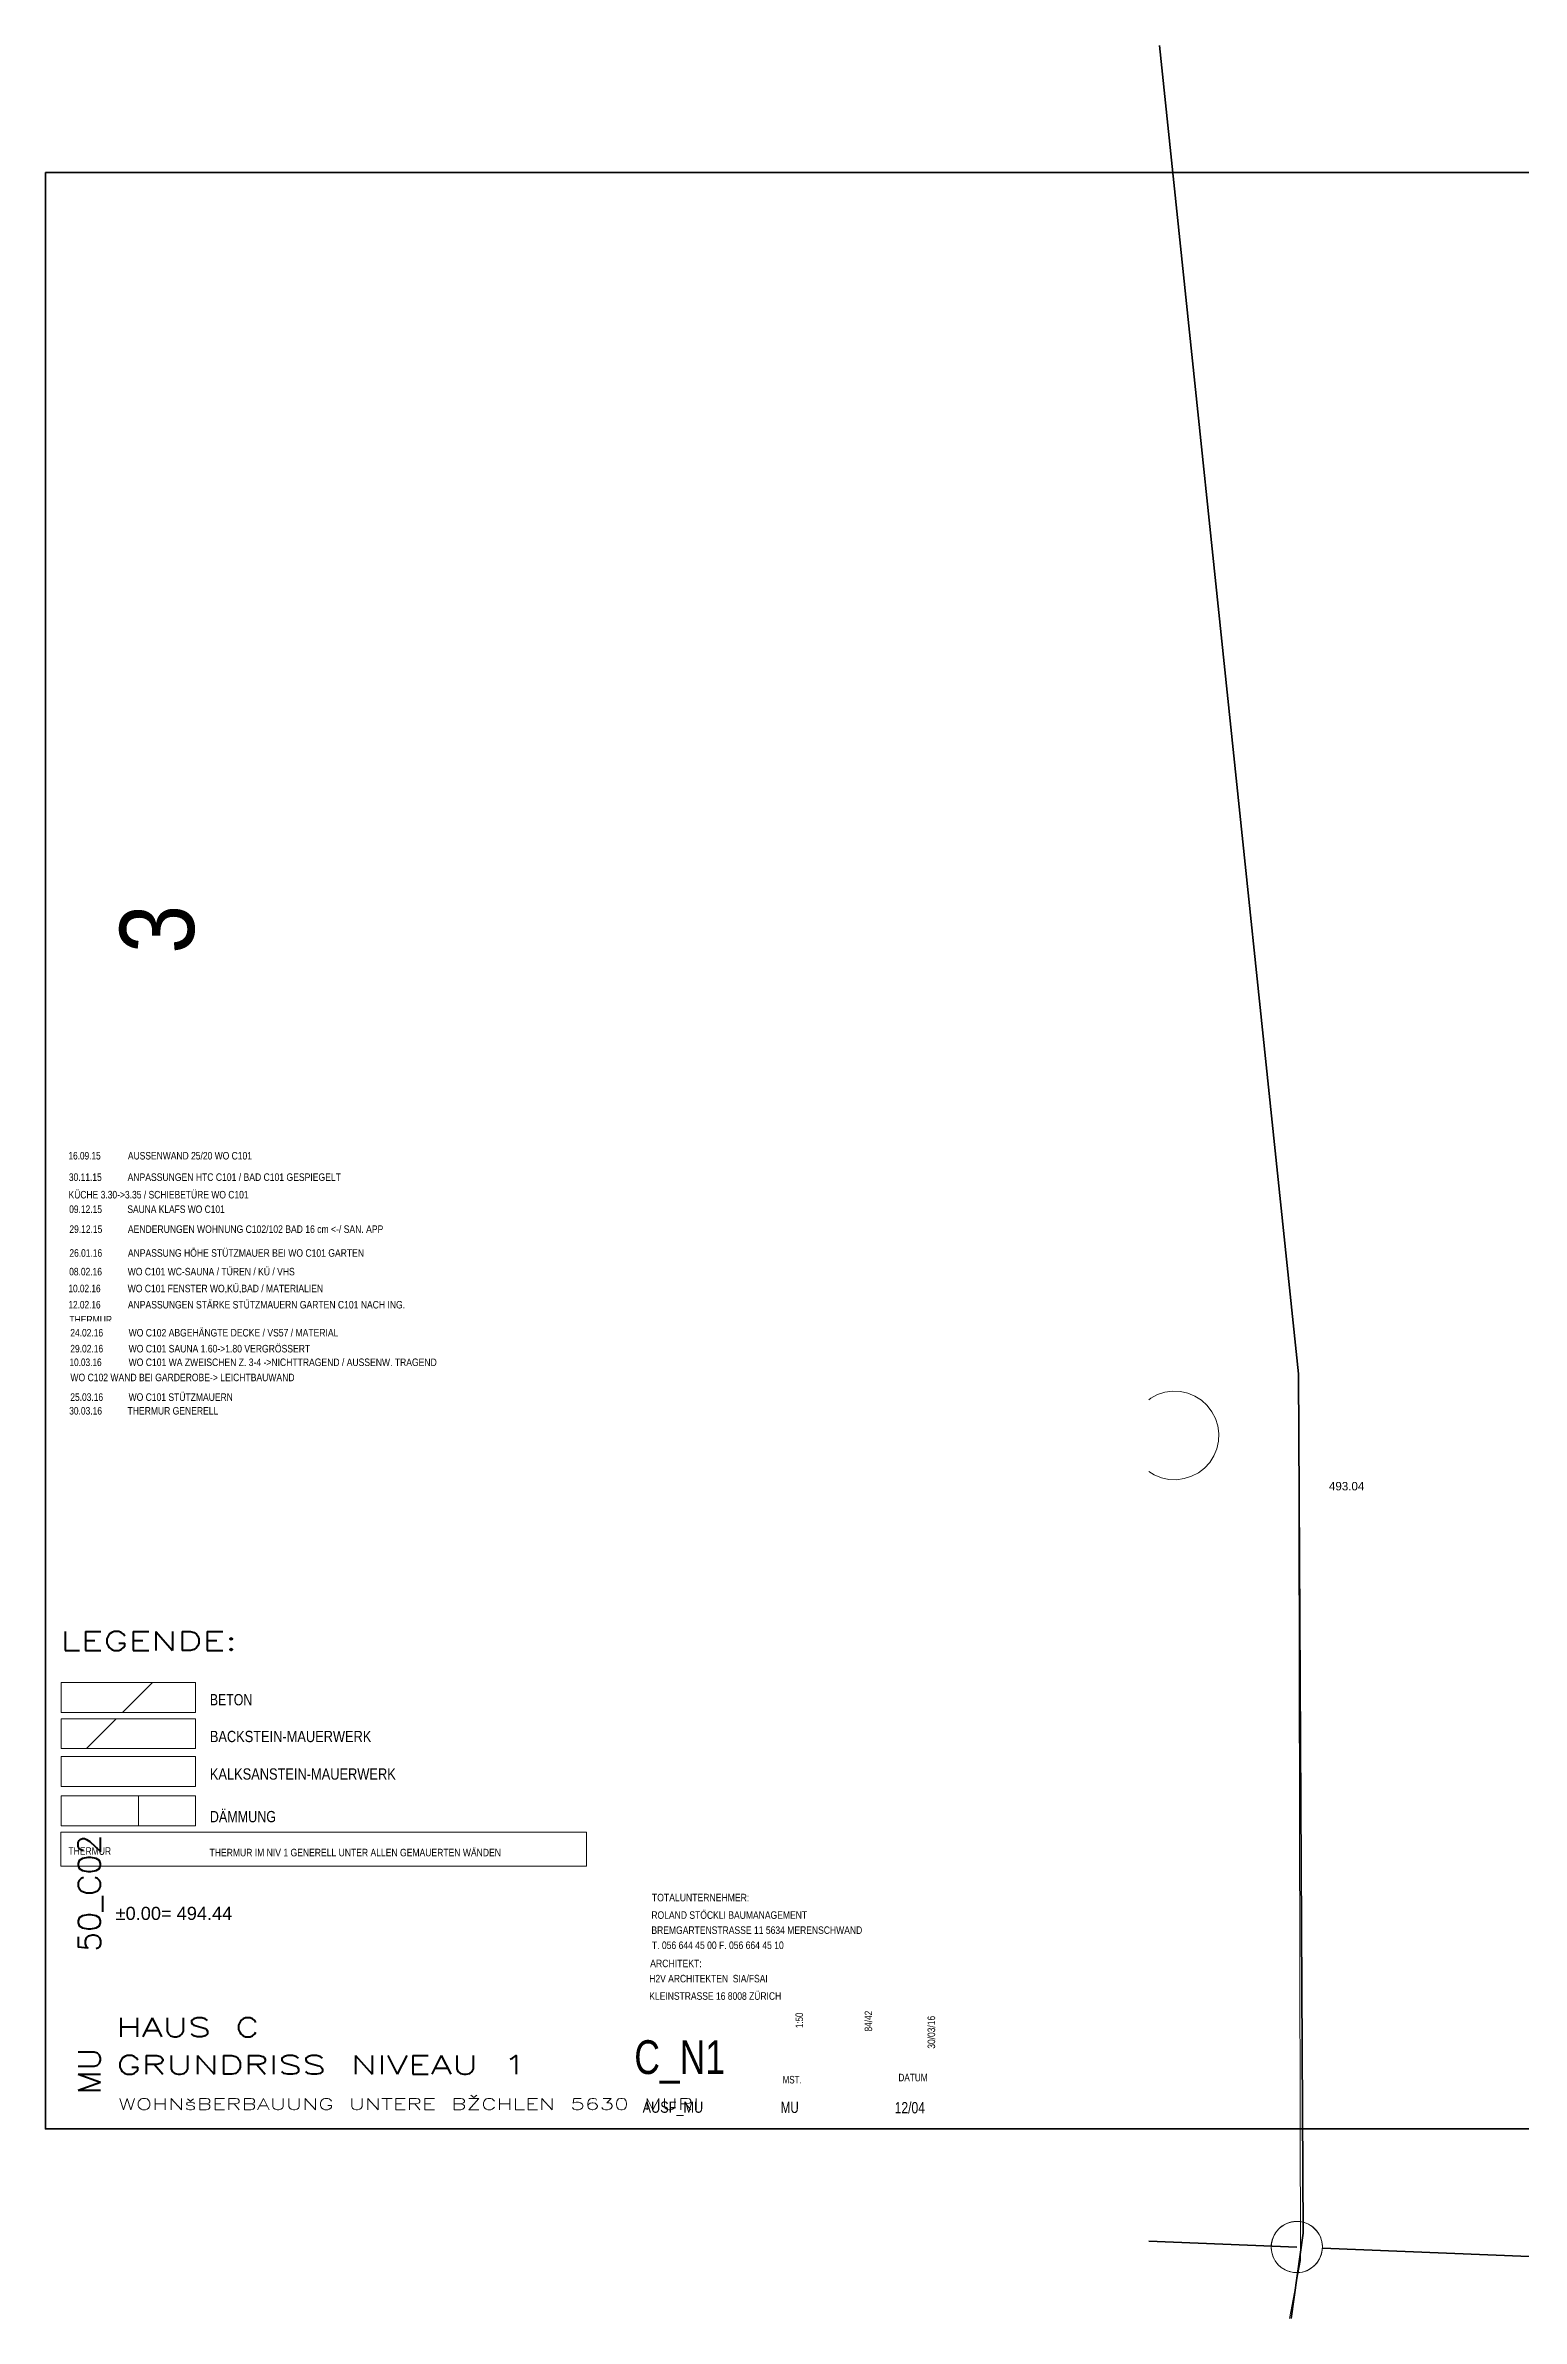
# Model space of a CAD drawing. Header units: millimetres. Extents: x -31387 to 11009, y -10752 to 13648.
# Drawn here: x -31387 to -15540, y -10752 to 13648 of the extents above; entities that cross this region are included whole.
import ezdxf
from ezdxf.enums import TextEntityAlignment as Align

# ---------------------------------------------------------------- set-up
doc = ezdxf.new("R2010")
doc.units = ezdxf.units.MM
doc.header["$LTSCALE"] = 100
for name, color, linetype in [('004 Leer - Architekt Sonstiges', 7, 'Continuous'), ('065 Leer - Reserve', 7, 'Continuous'), ('067 Leer - Reserve', 7, 'Continuous'), ('068 Leer - Reserve', 7, 'Continuous'), ('070 Leer - Reserve', 7, 'Continuous'), ('072 Leer - Reserve', 7, 'Continuous'), ('080 Leer - Reserve', 7, 'Continuous')]:
    doc.layers.add(name, color=color, linetype=linetype)
doc.styles.add('Arial', font='arial.ttf')
doc.styles.add('Arial Narrow', font='ARIALN.TTF')
doc.styles.add('tfont1', font='TXT.SHX')

# ---------------------------------------------------------------- blocks, each defined once
blk = doc.blocks.new('XLN7_nNn00')
at = {"layer": '004 Leer - Architekt Sonstiges', "color": 7, "linetype": 'Continuous', "lineweight": 13}
blk.add_line((-30558, -4245), (-30238, -3925), dxfattribs=at)
blk = doc.blocks.new('XLN7_nNn01')
at = {"layer": '004 Leer - Architekt Sonstiges', "color": 7, "linetype": 'Continuous', "lineweight": 13}
blk.add_line((-30947, -4634), (-30627, -4314), dxfattribs=at)
blk = doc.blocks.new('XLN7_nNn02')
at = {"layer": '004 Leer - Architekt Sonstiges', "color": 7, "linetype": 'Continuous', "lineweight": 13}
blk.add_line((-30387, -5462), (-30387, -5142), dxfattribs=at)

msp = doc.modelspace()

# ---------------------------------------------------------------- linework, layer by layer
at = {"layer": '004 Leer - Architekt Sonstiges', "color": 7, "linetype": 'Continuous', "lineweight": 35}
msp.add_lwpolyline([(-31387, 12283), (10613, 12283), (10613, -8717), (-31387, -8717)], close=True, dxfattribs=at)
at = {"layer": '065 Leer - Reserve', "color": 7, "linetype": 'Continuous', "lineweight": 13}
msp.add_lwpolyline([(-19426, 13648), (-17935, -612), (-17935, -612), (-17912, -10130), (-18033, -10752)], dxfattribs=at)
at = {"layer": '067 Leer - Reserve', "color": 7, "linetype": 'Continuous', "lineweight": 13}
msp.add_lwpolyline([(-19426, 13648), (-17935, -612), (-17935, -612), (-17884, -9835), (-17884, -9835), (-18013, -10752)], dxfattribs=at)
at = {"layer": '067 Leer - Reserve', "color": 7, "linetype": 'Continuous', "lineweight": 35}
msp.add_lwpolyline([(-19426, 13648), (-17935, -612), (-17935, -612), (-17884, -9835), (-17884, -9835), (-18013, -10752)], dxfattribs=at)
at = {"layer": '068 Leer - Reserve', "color": 7, "linetype": 'Continuous', "lineweight": 35}
for p, q in [((-17953, -9984), (-19541, -9920)), ((-17678, -9995), (1072, -10752))]:
    msp.add_line(p, q, dxfattribs=at)
at = {"layer": '070 Leer - Reserve', "color": 7, "linetype": 'Continuous', "lineweight": 18}
for points in [[(-18843, -1491), (-18811, -1415), (-18793, -1334), (-18790, -1251), (-18801, -1169), (-18826, -1090), (-18864, -1017), (-18915, -951), (-18976, -895), (-19046, -851), (-19046, -851), (-19122, -820), (-19203, -802), (-19286, -798), (-19368, -809), (-19447, -834), (-19520, -873), (-19541, -889)], [(-19541, -1658), (-19483, -1695), (-19483, -1695), (-19406, -1726), (-19325, -1744), (-19243, -1747), (-19161, -1736), (-19082, -1711), (-19008, -1673), (-18943, -1622), (-18887, -1561), (-18843, -1491)]]:
    msp.add_lwpolyline(points, dxfattribs=at)
msp.add_lwpolyline([(-18079, -10228), (-18035, -10247), (-17988, -10257), (-17940, -10259), (-17893, -10253), (-17847, -10238), (-17805, -10216), (-17767, -10187), (-17734, -10151), (-17709, -10111), (-17709, -10111), (-17690, -10066), (-17680, -10019), (-17678, -9972), (-17685, -9924), (-17699, -9878), (-17721, -9836), (-17751, -9798), (-17786, -9766), (-17826, -9740), (-17826, -9740), (-17871, -9722), (-17918, -9711), (-17965, -9709), (-18013, -9716), (-18059, -9730), (-18101, -9753), (-18139, -9782), (-18171, -9817), (-18197, -9858), (-18197, -9858), (-18215, -9902), (-18226, -9949), (-18228, -9997), (-18221, -10044), (-18207, -10090), (-18185, -10132), (-18155, -10170), (-18120, -10203)], close=True, dxfattribs=at)
at = {"layer": '072 Leer - Reserve', "color": 7, "linetype": 'Continuous', "lineweight": 18}
msp.add_lwpolyline([(-18197, -9858), (-18184, -9834), (-18168, -9812), (-18150, -9792), (-18130, -9774), (-18109, -9758), (-18086, -9743), (-18061, -9731), (-18036, -9722), (-18010, -9715), (-17983, -9711), (-17957, -9709), (-17930, -9710), (-17903, -9714), (-17877, -9720), (-17851, -9729), (-17826, -9740), (-17803, -9754), (-17781, -9769), (-17761, -9787), (-17743, -9807), (-17726, -9828), (-17712, -9851), (-17700, -9876), (-17691, -9901), (-17684, -9927), (-17680, -9954), (-17678, -9981), (-17679, -10008), (-17683, -10034), (-17689, -10061), (-17698, -10086), (-17709, -10111), (-17722, -10134), (-17738, -10156), (-17756, -10176), (-17776, -10194), (-17797, -10211), (-17820, -10225), (-17844, -10237), (-17870, -10246), (-17896, -10253), (-17922, -10257), (-17949, -10259), (-17976, -10258), (-18003, -10255), (-18029, -10248), (-18055, -10240), (-18079, -10228), (-18103, -10215), (-18125, -10199), (-18145, -10181), (-18163, -10161), (-18180, -10140), (-18194, -10117), (-18206, -10093), (-18215, -10067), (-18222, -10041), (-18226, -10015), (-18228, -9988), (-18227, -9961), (-18223, -9934), (-18217, -9908), (-18208, -9882)], close=True, dxfattribs=at)

# ---------------------------------------------------------------- texts
at = {"layer": '004 Leer - Architekt Sonstiges', "color": 216, "linetype": 'Continuous', "lineweight": 13, "true_color": 0x800080, "style": 'Arial', "width": 0.981256}
msp.add_text('493.04', height=90.6, dxfattribs=at).set_placement((-17608, -1862), (-17228, -1862), align=Align.FIT)
at = {"layer": '004 Leer - Architekt Sonstiges', "color": 7, "linetype": 'Continuous', "lineweight": 13}
for s, height, style, width, p, p2 in [('LEGENDE:', 201.4, 'tfont1', 1.346, (-31227, -3579), (-29329, -3579)), ('THERMUR IM NIV 1 GENERELL UNTER ALLEN GEMAUERTEN WÄNDEN', 80.55, 'Arial Narrow', 0.996839, (-29625, -5790), (-26497, -5790)), ('%%p0.00= 494.44', 140.96, 'Arial', 0.992628, (-30634, -6473), (-29381, -6473)), ('HAUS C', 201.4, 'tfont1', 1.345962, (-30626, -7726), (-29090, -7726)), ('C_N1', 362.5, 'Arial Narrow', 0.917635, (-25065, -8127), (-24091, -8127)), ('GRUNDRISS NIVEAU 1', 201.38, 'tfont1', 1.287438, (-30626, -8130), (-26219, -8130)), ('AUSF_MU', 120.8, 'Arial Narrow', 0.982992, (-24976, -8543), (-24326, -8543)), ('MU', 120.8, 'Arial Narrow', 0.899438, (-23493, -8545), (-23300, -8545)), ('MU', 120.8, 'Arial Narrow', 0.899438, (-23493, -8545), (-23300, -8545)), ('12/04', 120.8, 'Arial Narrow', 0.937195, (-22270, -8549), (-21945, -8549)), ('12/04', 120.8, 'Arial Narrow', 0.937195, (-22270, -8549), (-21945, -8549))]:
    msp.add_text(s, height=height, dxfattribs=dict(at, style=style, width=width)).set_placement(p, p2, align=Align.FIT)
at = {"layer": '004 Leer - Architekt Sonstiges', "color": 7, "linetype": 'Continuous', "lineweight": 13, "style": 'tfont1', "width": 1.009532}
msp.add_text(' MU    50_C02', height=241.65, rotation=90, dxfattribs=at).set_placement((-30795, -8566), (-30795, -5557), align=Align.FIT)
at = {"layer": '004 Leer - Architekt Sonstiges', "color": 140, "linetype": 'Continuous', "lineweight": 13, "true_color": 0x00c0ff, "style": 'Arial Narrow', "width": 0.992308}
msp.add_text('THERMUR', height=80.6, dxfattribs=at).set_placement((-31140, -5774), (-30682, -5774), align=Align.FIT)
at = {"layer": '080 Leer - Reserve', "color": 8, "linetype": 'Continuous', "lineweight": 13, "true_color": 0x808080, "style": 'Arial', "width": 0.842784}
msp.add_text('3', height=797, rotation=89.0262, dxfattribs=at).set_placement((-29796, 3896), (-29787, 4418), align=Align.FIT)

# ---------------------------------------------------------------- next in the draw order: wipeouts: each hides what was drawn before it
at = {"color": 7, "linetype": 'Continuous', "lineweight": 13}
for points in [[(-31127, 1668), (-28783, 1668), (-28783, 1829), (-31127, 1829)], [(-31217, -3925), (-29777, -3925), (-29777, -4245), (-31217, -4245)], [(-29609, -4201), (-29015, -4201), (-29015, -3960), (-29609, -3960)], [(-29609, -4597), (-27424, -4597), (-27424, -4355), (-29609, -4355)], [(-29609, -4999), (-27096, -4999), (-27096, -4758), (-29609, -4758)], [(-29609, -5420), (-28694, -5420), (-28694, -5179), (-29609, -5179)], [(-24873, -6778), (-22034, -6778), (-22034, -6134), (-24873, -6134)], [(-23231, -7621), (-23231, -7395), (-23392, -7395), (-23392, -7621)], [(-22490, -7666), (-22490, -7376), (-22651, -7376), (-22651, -7666)], [(-21814, -7850), (-21814, -7400), (-21975, -7400), (-21975, -7850)], [(-23465, -8250), (-23201, -8250), (-23201, -8089), (-23465, -8089)], [(-22221, -8228), (-21818, -8228), (-21818, -8067), (-22221, -8067)], [(-30603, -8545), (-26216, -8545), (-26216, -8304), (-30603, -8304)]]:
    msp.add_wipeout(points, dxfattribs=at).dxf.layer = '004 Leer - Architekt Sonstiges'

# ---------------------------------------------------------------- next in the draw order: linework, layer by layer
at = {"layer": '004 Leer - Architekt Sonstiges', "color": 7, "linetype": 'Continuous', "lineweight": 13}
msp.add_lwpolyline([(-31217, -3925), (-29777, -3925), (-29777, -4245), (-31217, -4245)], close=True, dxfattribs=at)

# ---------------------------------------------------------------- next in the draw order: block references
msp.add_blockref('XLN7_nNn00', (0, 0))

# ---------------------------------------------------------------- next in the draw order: texts
for s, height, style, width, p, p2 in [('16.09.15', 80.6, 'Arial Narrow', 0.961642, (-31140, 1690), (-30794, 1690)), ('AUSSENWAND 25/20 WO C101', 80.55, 'Arial Narrow', 0.987386, (-30502, 1690), (-29170, 1690)), ('BETON', 120.8, 'Arial Narrow', 0.954338, (-29622, -4169), (-29167, -4169)), ('BACKSTEIN-MAUERWERK', 120.83, 'Arial Narrow', 0.99404, (-29622, -4564), (-27888, -4564)), ('KALKSANSTEIN-MAUERWERK', 120.83, 'Arial Narrow', 0.994817, (-29622, -4967), (-27626, -4967)), ('DÄMMUNG', 120.8, 'Arial Narrow', 0.974172, (-29622, -5424), (-28911, -5424)), ('TOTALUNTERNEHMER:', 80.55, 'Arial Narrow', 1.003952, (-24876, -6273), (-23831, -6273)), ('ROLAND STÖCKLI BAUMANAGEMENT', 80.55, 'Arial Narrow', 0.994726, (-24882, -6461), (-23210, -6461)), ('BREMGARTENSTRASSE 11 5634 MERENSCHWAND', 80.55, 'Arial Narrow', 0.994793, (-24882, -6623), (-22618, -6623)), ('T. 056 644 45 00 F. 056 664 45 10', 80.55, 'Arial Narrow', 0.99518, (-24876, -6785), (-23461, -6785)), ('MST.', 80.6, 'Arial Narrow', 0.933431, (-23473, -8228), (-23268, -8228)), ('DATUM', 80.6, 'Arial Narrow', 0.957227, (-22230, -8205), (-21916, -8205)), ('WOHNšBERBAUUNG UNTERE BŽCHLEN 5630 MURI', 120.83, 'tfont1', 1.33957, (-30603, -8510), (-24371, -8510))]:
    msp.add_text(s, height=height, dxfattribs=dict(at, style=style, width=width)).set_placement(p, p2, align=Align.FIT)
at = {"layer": '004 Leer - Architekt Sonstiges', "color": 7, "linetype": 'Continuous', "lineweight": 13, "style": 'Arial Narrow'}
for s, width, p, p2 in [('1:50', 0.919246, (-23254, -7633), (-23254, -7468)), ('84/42', 0.963015, (-22512, -7670), (-22512, -7448)), ('30/03/16', 0.977344, (-21836, -7855), (-21836, -7503))]:
    msp.add_text(s, height=80.6, rotation=90, dxfattribs=dict(at, width=width)).set_placement(p, p2, align=Align.FIT)

# ---------------------------------------------------------------- next in the draw order: wipeouts: each hides what was drawn before it
at = {"color": 7, "linetype": 'Continuous', "lineweight": 13}
for points in [[(-31130, 1277), (-27650, 1277), (-27650, 1599), (-31130, 1599)], [(-31217, -4314), (-29777, -4314), (-29777, -4634), (-31217, -4634)], [(-24895, -7323), (-23101, -7323), (-23101, -6841), (-24895, -6841)], [(-23465, -8250), (-23201, -8250), (-23201, -8089), (-23465, -8089)], [(-22221, -8228), (-21818, -8228), (-21818, -8067), (-22221, -8067)]]:
    msp.add_wipeout(points, dxfattribs=at).dxf.layer = '004 Leer - Architekt Sonstiges'

# ---------------------------------------------------------------- next in the draw order: linework, layer by layer
at = {"layer": '004 Leer - Architekt Sonstiges', "color": 7, "linetype": 'Continuous', "lineweight": 13}
msp.add_lwpolyline([(-31217, -4314), (-29777, -4314), (-29777, -4634), (-31217, -4634)], close=True, dxfattribs=at)

# ---------------------------------------------------------------- next in the draw order: block references
msp.add_blockref('XLN7_nNn01', (0, 0))

# ---------------------------------------------------------------- next in the draw order: texts
at = {"layer": '004 Leer - Architekt Sonstiges', "color": 7, "linetype": 'Continuous', "lineweight": 13, "style": 'Arial Narrow'}
for s, height, width, p, p2 in [('30.11.15', 80.6, 0.978914, (-31135, 1460), (-30783, 1460)), ('ANPASSUNGEN HTC C101 / BAD C101 GESPIEGELT', 80.55, 0.999261, (-30505, 1460), (-28215, 1460)), ('KÜCHE 3.30->3.35 / SCHIEBETÜRE WO C101', 80.55, 0.98776, (-31139, 1272), (-29206, 1272)), ('H2V ARCHITEKTEN  SIA/FSAI', 80.55, 0.988156, (-24904, -7143), (-23633, -7143)), ('ARCHITEKT:', 80.6, 1.011322, (-24895, -6980), (-24341, -6980)), ('KLEINSTRASSE 16 8008 ZÜRICH', 80.55, 0.989799, (-24904, -7330), (-23488, -7330)), ('MST.', 80.6, 0.933431, (-23473, -8228), (-23268, -8228)), ('DATUM', 80.6, 0.957227, (-22230, -8205), (-21916, -8205))]:
    msp.add_text(s, height=height, dxfattribs=dict(at, width=width)).set_placement(p, p2, align=Align.FIT)

# ---------------------------------------------------------------- next in the draw order: wipeouts: each hides what was drawn before it
at = {"color": 7, "linetype": 'Continuous', "lineweight": 13}
for points in [[(-31127, 1094), (-29139, 1094), (-29139, 1255), (-31127, 1255)], [(-31217, -4719), (-29777, -4719), (-29777, -5039), (-31217, -5039)]]:
    msp.add_wipeout(points, dxfattribs=at).dxf.layer = '004 Leer - Architekt Sonstiges'

# ---------------------------------------------------------------- next in the draw order: linework, layer by layer
at = {"layer": '004 Leer - Architekt Sonstiges', "color": 7, "linetype": 'Continuous', "lineweight": 13}
msp.add_lwpolyline([(-31217, -4719), (-29777, -4719), (-29777, -5039), (-31217, -5039)], close=True, dxfattribs=at)

# ---------------------------------------------------------------- next in the draw order: texts
at = {"layer": '004 Leer - Architekt Sonstiges', "color": 7, "linetype": 'Continuous', "lineweight": 13, "style": 'Arial Narrow'}
for s, height, width, p, p2 in [('09.12.15', 80.6, 0.979139, (-31132, 1116), (-30780, 1116)), ('SAUNA KLAFS WO C101', 80.55, 0.980042, (-30507, 1116), (-29462, 1116))]:
    msp.add_text(s, height=height, dxfattribs=dict(at, width=width)).set_placement(p, p2, align=Align.FIT)

# ---------------------------------------------------------------- next in the draw order: wipeouts: each hides what was drawn before it
at = {"color": 7, "linetype": 'Continuous', "lineweight": 13}
for points in [[(-31127, 880), (-27066, 880), (-27066, 1041), (-31127, 1041)], [(-31217, -5142), (-29777, -5142), (-29777, -5462), (-31217, -5462)]]:
    msp.add_wipeout(points, dxfattribs=at).dxf.layer = '004 Leer - Architekt Sonstiges'

# ---------------------------------------------------------------- next in the draw order: linework, layer by layer
at = {"layer": '004 Leer - Architekt Sonstiges', "color": 7, "linetype": 'Continuous', "lineweight": 13}
for points in [[(-31217, -5142), (-29777, -5142), (-29777, -5462), (-31217, -5462)], [(-31222, -5532), (-25577, -5532), (-25577, -5897), (-31222, -5897)]]:
    msp.add_lwpolyline(points, close=True, dxfattribs=at)

# ---------------------------------------------------------------- next in the draw order: block references
msp.add_blockref('XLN7_nNn02', (0, 0))

# ---------------------------------------------------------------- next in the draw order: texts
at = {"layer": '004 Leer - Architekt Sonstiges', "color": 7, "linetype": 'Continuous', "lineweight": 13, "style": 'Arial Narrow'}
for s, height, width, p, p2 in [('29.12.15', 80.6, 0.982055, (-31130, 902), (-30777, 902)), ('AENDERUNGEN WOHNUNG C102/102 BAD 16 cm <-/ SAN. APP', 80.55, 0.998561, (-30502, 902), (-27760, 902))]:
    msp.add_text(s, height=height, dxfattribs=dict(at, width=width)).set_placement(p, p2, align=Align.FIT)

# ---------------------------------------------------------------- next in the draw order: wipeouts: each hides what was drawn before it
at = {"color": 7, "linetype": 'Continuous', "lineweight": 13}
msp.add_wipeout([(-31127, 648), (-27324, 648), (-27324, 809), (-31127, 809)], dxfattribs=at).dxf.layer = '004 Leer - Architekt Sonstiges'

# ---------------------------------------------------------------- next in the draw order: texts
at = {"layer": '004 Leer - Architekt Sonstiges', "color": 7, "linetype": 'Continuous', "lineweight": 13, "style": 'Arial Narrow'}
for s, height, width, p, p2 in [('ANPASSUNG HÖHE STÜTZMAUER BEI WO C101 GARTEN', 80.55, 0.997019, (-30502, 646), (-27967, 646)), ('26.01.16', 80.6, 0.980485, (-31130, 646), (-30778, 646))]:
    msp.add_text(s, height=height, dxfattribs=dict(at, width=width)).set_placement(p, p2, align=Align.FIT)

# ---------------------------------------------------------------- next in the draw order: wipeouts: each hides what was drawn before it
at = {"color": 7, "linetype": 'Continuous', "lineweight": 13}
msp.add_wipeout([(-31127, 449), (-28254, 449), (-28254, 610), (-31127, 610)], dxfattribs=at).dxf.layer = '004 Leer - Architekt Sonstiges'

# ---------------------------------------------------------------- next in the draw order: texts
at = {"layer": '004 Leer - Architekt Sonstiges', "color": 7, "linetype": 'Continuous', "lineweight": 13, "style": 'Arial Narrow'}
for s, height, width, p, p2 in [('08.02.16', 80.6, 0.977568, (-31132, 446), (-30780, 446)), ('WO C101 WC-SAUNA / TÜREN / KÜ / VHS', 80.55, 0.996594, (-30504, 446), (-28711, 446))]:
    msp.add_text(s, height=height, dxfattribs=dict(at, width=width)).set_placement(p, p2, align=Align.FIT)

# ---------------------------------------------------------------- next in the draw order: wipeouts: each hides what was drawn before it
at = {"color": 7, "linetype": 'Continuous', "lineweight": 13}
msp.add_wipeout([(-31127, 268), (-27868, 268), (-27868, 429), (-31127, 429)], dxfattribs=at).dxf.layer = '004 Leer - Architekt Sonstiges'

# ---------------------------------------------------------------- next in the draw order: texts
at = {"layer": '004 Leer - Architekt Sonstiges', "color": 7, "linetype": 'Continuous', "lineweight": 13, "style": 'Arial Narrow'}
for s, height, width, p, p2 in [('10.02.16', 80.6, 0.960072, (-31140, 265), (-30795, 265)), ('WO C101 FENSTER WO,KÜ,BAD / MATERIALIEN', 80.55, 0.995714, (-30504, 265), (-28406, 265))]:
    msp.add_text(s, height=height, dxfattribs=dict(at, width=width)).set_placement(p, p2, align=Align.FIT)

# ---------------------------------------------------------------- next in the draw order: wipeouts: each hides what was drawn before it
at = {"color": 7, "linetype": 'Continuous', "lineweight": 13}
msp.add_wipeout([(-31127, -67), (-26771, -67), (-26771, 255), (-31127, 255)], dxfattribs=at).dxf.layer = '004 Leer - Architekt Sonstiges'

# ---------------------------------------------------------------- next in the draw order: texts
at = {"layer": '004 Leer - Architekt Sonstiges', "color": 7, "linetype": 'Continuous', "lineweight": 13, "style": 'Arial Narrow'}
for s, height, width, p, p2 in [('12.02.16', 80.6, 0.960072, (-31140, 91), (-30795, 91)), ('THERMUR', 80.6, 0.992308, (-31130, -70), (-30672, -70)), ('ANPASSUNGEN STÄRKE STÜTZMAUERN GARTEN C101 NACH ING.', 80.55, 0.997405, (-30502, 91), (-27526, 91))]:
    msp.add_text(s, height=height, dxfattribs=dict(at, width=width)).set_placement(p, p2, align=Align.FIT)

# ---------------------------------------------------------------- next in the draw order: wipeouts: each hides what was drawn before it
at = {"color": 7, "linetype": 'Continuous', "lineweight": 13}
msp.add_wipeout([(-31117, -207), (-27677, -207), (-27677, -46), (-31117, -46)], dxfattribs=at).dxf.layer = '004 Leer - Architekt Sonstiges'

# ---------------------------------------------------------------- next in the draw order: texts
at = {"layer": '004 Leer - Architekt Sonstiges', "color": 7, "linetype": 'Continuous', "lineweight": 13, "style": 'Arial Narrow'}
for s, height, width, p, p2 in [('24.02.16', 80.6, 0.980485, (-31120, -210), (-30768, -210)), ('WO C102 ABGEHÄNGTE DECKE / VS57 / MATERIAL', 80.55, 0.997856, (-30494, -210), (-28242, -210))]:
    msp.add_text(s, height=height, dxfattribs=dict(at, width=width)).set_placement(p, p2, align=Align.FIT)

# ---------------------------------------------------------------- next in the draw order: wipeouts: each hides what was drawn before it
at = {"color": 7, "linetype": 'Continuous', "lineweight": 13}
msp.add_wipeout([(-31117, -378), (-28053, -378), (-28053, -217), (-31117, -217)], dxfattribs=at).dxf.layer = '004 Leer - Architekt Sonstiges'

# ---------------------------------------------------------------- next in the draw order: texts
at = {"layer": '004 Leer - Architekt Sonstiges', "color": 7, "linetype": 'Continuous', "lineweight": 13, "style": 'Arial Narrow'}
for s, height, width, p, p2 in [('29.02.16', 80.6, 0.980485, (-31120, -381), (-30768, -381)), ('WO C101 SAUNA 1.60->1.80 VERGRÖSSERT', 80.55, 0.998389, (-30494, -381), (-28545, -381))]:
    msp.add_text(s, height=height, dxfattribs=dict(at, width=width)).set_placement(p, p2, align=Align.FIT)

# ---------------------------------------------------------------- next in the draw order: wipeouts: each hides what was drawn before it
at = {"color": 7, "linetype": 'Continuous', "lineweight": 13}
msp.add_wipeout([(-31117, -709), (-26361, -709), (-26361, -388), (-31117, -388)], dxfattribs=at).dxf.layer = '004 Leer - Architekt Sonstiges'

# ---------------------------------------------------------------- next in the draw order: texts
at = {"layer": '004 Leer - Architekt Sonstiges', "color": 7, "linetype": 'Continuous', "lineweight": 13, "style": 'Arial Narrow'}
for s, height, width, p, p2 in [('10.03.16', 80.6, 0.960072, (-31129, -527), (-30784, -527)), ('WO C101 WA ZWEISCHEN Z. 3-4 ->NICHTTRAGEND / AUSSENW. TRAGEND', 80.55, 0.998078, (-30494, -527), (-27186, -527)), ('WO C102 WAND BEI GARDEROBE-> LEICHTBAUWAND', 80.55, 0.997359, (-31119, -690), (-28713, -690))]:
    msp.add_text(s, height=height, dxfattribs=dict(at, width=width)).set_placement(p, p2, align=Align.FIT)

# ---------------------------------------------------------------- next in the draw order: wipeouts: each hides what was drawn before it
at = {"color": 7, "linetype": 'Continuous', "lineweight": 13}
msp.add_wipeout([(-31117, -898), (-29078, -898), (-29078, -737), (-31117, -737)], dxfattribs=at).dxf.layer = '004 Leer - Architekt Sonstiges'

# ---------------------------------------------------------------- next in the draw order: texts
at = {"layer": '004 Leer - Architekt Sonstiges', "color": 7, "linetype": 'Continuous', "lineweight": 13, "style": 'Arial Narrow'}
for s, height, width, p, p2 in [('25.03.16', 80.6, 0.980485, (-31120, -901), (-30768, -901)), ('WO C101 STÜTZMAUERN', 80.55, 0.991993, (-30494, -901), (-29375, -901))]:
    msp.add_text(s, height=height, dxfattribs=dict(at, width=width)).set_placement(p, p2, align=Align.FIT)

# ---------------------------------------------------------------- next in the draw order: wipeouts: each hides what was drawn before it
at = {"color": 7, "linetype": 'Continuous', "lineweight": 13}
msp.add_wipeout([(-31127, -1070), (-29274, -1070), (-29274, -909), (-31127, -909)], dxfattribs=at).dxf.layer = '004 Leer - Architekt Sonstiges'

# ---------------------------------------------------------------- next in the draw order: texts
at = {"layer": '004 Leer - Architekt Sonstiges', "color": 7, "linetype": 'Continuous', "lineweight": 13, "style": 'Arial Narrow'}
for s, height, width, p, p2 in [('30.03.16', 80.6, 0.977344, (-31132, -1048), (-30780, -1048)), ('THERMUR GENERELL', 80.55, 0.994153, (-30505, -1048), (-29532, -1048))]:
    msp.add_text(s, height=height, dxfattribs=dict(at, width=width)).set_placement(p, p2, align=Align.FIT)

doc.saveas('drawing.dxf')
